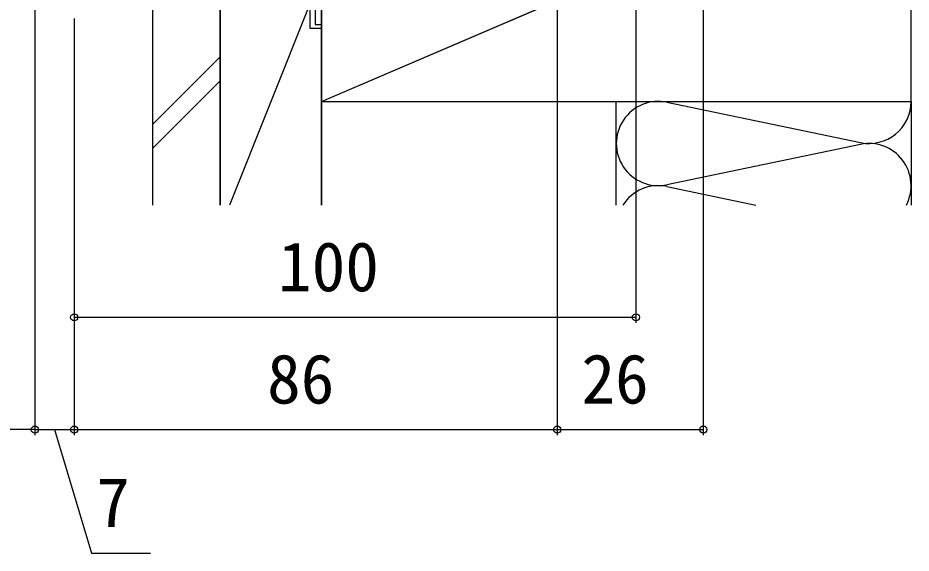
# Model space of a CAD drawing. Units: millimetres, scale not verified. Extents: x -525 to 525, y -783 to 778.
# Drawn here: x -85.5 to 73.5, y -172.4 to -77.1 of the extents above; entities that cross this region are included whole.
import ezdxf
from ezdxf.enums import TextEntityAlignment as Align

# ---------------------------------------------------------------- set-up
doc = ezdxf.new("R2010")
doc.units = ezdxf.units.MM
doc.header["$LTSCALE"] = 4
for name, color, linetype in [('0-3_YKK_11E', 7, 'Continuous'), ('0-6_YKK_D', 6, 'Continuous'), ('0-8_YSS_K', 3, 'Continuous')]:
    doc.layers.add(name, color=color, linetype=linetype)
doc.styles.add('ＭＳ ゴシック', font='')
doc.styles.get('ＭＳ ゴシック').set_extended_font_data('MS Gothic')

msp = doc.modelspace()

# ---------------------------------------------------------------- linework, layer by layer
at = {"layer": '0-3_YKK_11E'}
msp.add_lwpolyline([(-32.6, -62.64), (-32.6, -78.24), (-31.5, -78.24), (-31.5, -78.94), (-33.5, -78.94), (-33.5, -59.84)], dxfattribs=at)
at = {"layer": '0-6_YKK_D'}
for p, q in [((24.5, -7.94), (24.5, -131.393)), ((36.5, -7.64), (36.5, -151.393)), ((10.501, -47.94), (10.501, -151.393)), ((10.501, -47.94), (10.501, -151.393)), ((-82.5, -73.24), (-82.5, -151.393)), ((-82.5, -73.24), (-82.5, -151.393)), ((-75.5, -77.182), (-75.5, -151.393)), ((-75.5, -77.182), (-75.5, -151.393)), ((-75.5, -77.182), (-75.5, -131.393)), ((-75.5, -130.393), (24.5, -130.393)), ((-82.5, -150.393), (-150.5, -150.393)), ((-82.5, -150.393), (-75.5, -150.393)), ((-75.5, -150.393), (10.501, -150.393)), ((10.501, -150.393), (36.5, -150.393))]:
    msp.add_line(p, q, dxfattribs=at)
msp.add_lwpolyline([(-79, -150.393), (-72.4, -172.393), (-61.922, -172.393)], dxfattribs=at)
for centre in [(-75.5, -130.393), (24.5, -130.393), (-82.5, -150.393), (-82.5, -150.393), (-75.5, -150.393), (-75.5, -150.393), (10.501, -150.393), (10.501, -150.393), (36.5, -150.393)]:
    msp.add_circle(centre, 0.637, dxfattribs=at)
at = {"layer": '0-8_YSS_K'}
for p, q in [((73.5, -90.44), (73.5, -45.44)), ((-31.5, -91.94), (73.5, -46.94)), ((-61.5, -110.393), (-61.5, -69.467)), ((-49.5, -69.467), (-49.5, -110.393)), ((-31.5, -110.393), (-31.5, -69.467)), ((-33.5, -74.467), (-47.871, -110.393)), ((-49.5, -84.009), (-61.5, -96.009)), ((-61.5, -100.252), (-49.5, -88.252)), ((-31.502, -91.94), (-31.502, -110.393)), ((-31.5, -91.94), (-31.5, -109.471)), ((20.998, -110.393), (20.998, -91.94)), ((30.03, -92.098), (64.467, -99.282)), ((73.498, -91.94), (73.498, -110.393)), ((64.467, -99.598), (30.03, -106.782)), ((30.03, -107.098), (45.825, -110.393))]:
    msp.add_line(p, q, dxfattribs=at)
for points in [[(73.5, -46.94), (-31.5, -46.94), (-31.5, -91.94), (73.5, -91.94)], [(-31.5, -91.94), (73.5, -46.94), (10.5, -46.94)], [(-49.5, -110.393), (-49.5, -69.467), (-61.5, -69.467)]]:
    msp.add_lwpolyline(points, dxfattribs=at)
msp.add_lwpolyline([(73.5, -91.94), (73.5, -46.94), (-31.5, -46.94), (-31.5, -91.94)], close=True, dxfattribs=at)
for centre, start, end in [((28.498, -99.44), 78.21647, 281.78354), ((65.998, -91.94), 258.21647, 0), ((65.998, -106.94), 332.58628, 101.78354), ((28.498, -114.44), 78.21647, 147.34439)]:
    msp.add_arc(centre, 7.5, start, end, dxfattribs=at)

# ---------------------------------------------------------------- texts
at = {"layer": '0-6_YKK_D', "style": 'ＭＳ ゴシック'}
for s, p in [('100', (-39.205, -128.393)), ('86', (-41.158, -148.393)), ('26', (14.808, -148.393)), ('7', (-71.559, -170.393))]:
    msp.add_text(s, height=8.798, dxfattribs=at).set_placement(p, align=Align.BOTTOM_LEFT)

doc.saveas('drawing.dxf')
